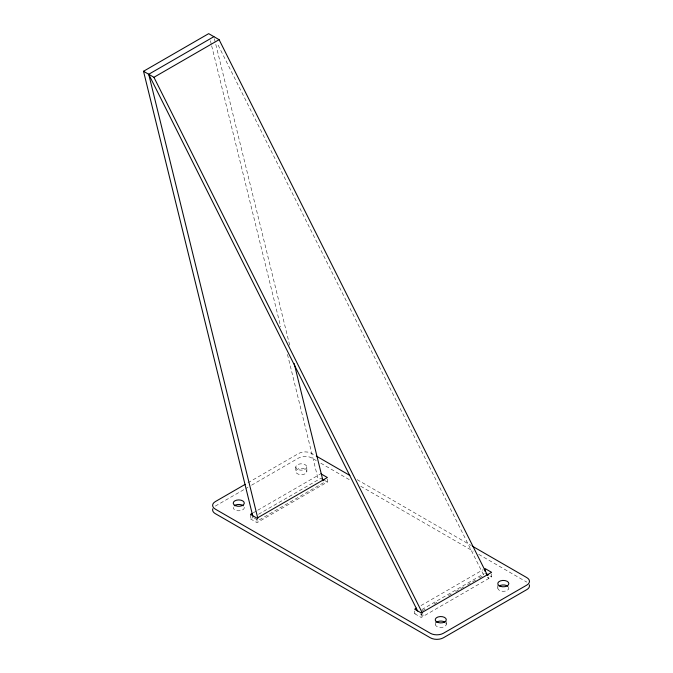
<?xml version="1.0" encoding="UTF-8"?>
<svg xmlns="http://www.w3.org/2000/svg" width="673" height="673" viewBox="0 0 673 673"><rect width="100%" height="100%" fill="white"/><g stroke="black" fill="none" stroke-linecap="round" stroke-linejoin="round"><path stroke-width="0.5" stroke-dasharray="3.37 2.52" d="M247.95 482.76L298.719 453.451A9.212 5.317 0 0 1 311.75 453.451L315.376 455.545M215.31 506.113L247.95 487.277M251.576 485.183L298.719 457.96A9.212 5.317 0 0 1 311.75 457.96L316.285 460.584M253.199 512.834L256.808 510.748M257.717 510.227L319.969 474.28M250.499 514.391L250.499 518.908L253.199 517.344M258.533 514.265L320.87 478.276M323.477 482.793L258.314 520.414L253.107 517.402M250.499 518.908L257.01 522.669L327.389 482.036L327.389 477.527M421.02 605.557L483.281 569.61M414.703 611.008L414.703 613.717L416.511 612.674M421.921 609.545L484.181 573.606M422.24 610.874L425.858 608.779M434.001 604.076L437.618 601.99M448.479 595.714L452.105 593.628M455.722 591.542L463.865 586.839M467.491 584.744L475.634 580.042M479.252 577.956L483.778 575.339L217.169 43.207M414.703 613.717L421.222 617.478L491.601 576.845L491.601 572.328M357.119 479.639L471.437 545.643M320.819 463.201L350.768 480.488M360.745 486.251L473.254 551.204M478.696 554.35L526.782 582.111M324.941 480.631L327.389 482.036M489.969 575.903L491.601 576.845M487.252 577.35L488.993 578.351L488.051 576.475M420.356 613.961L423.83 615.972L422.888 614.096M214.393 38.689L289.735 345.417M210.422 40.75L211.415 44.805M211.667 45.814L280.708 326.901M287.472 354.419L318.262 479.782M497.801 585.426L497.801 588.135M446.3 621.541L446.3 624.25M435.246 621.541L435.246 624.25M421.222 612.96L421.222 617.478M306.854 466.995A5.527 3.188 0 0 1 298.56 469.754A5.527 3.188 0 0 1 298.56 464.227A5.527 3.188 0 0 1 306.854 466.995L306.854 471.504A5.527 3.188 0 0 1 298.56 474.272A5.527 3.188 0 0 1 298.56 468.745A5.527 3.188 0 0 1 306.854 471.504M295.792 466.995L295.792 471.504M257.01 518.16L257.01 522.669M508.595 587.167A5.527 3.188 0 0 1 503.328 591.323A5.527 3.188 0 0 1 498.062 587.167M445.846 622.979A5.527 3.188 0 0 1 440.773 627.438A5.527 3.188 0 0 1 435.7 622.979M244.265 507.291A5.527 3.188 0 0 1 238.764 510.815A5.527 3.188 0 0 1 233.27 507.291"/><path stroke-width="1.01" d="M252.855 516.393L143.517 71.271L208.68 33.65L219.104 39.673L487.589 575.541M257.818 518.387L148.725 74.282L213.888 36.662M143.517 71.271L153.94 77.294L219.104 39.673M245.224 484.333L215.31 501.604A9.212 5.317 0 0 0 215.31 509.125L430.341 633.276A9.212 5.317 0 0 0 443.381 633.276L526.782 585.123A9.212 5.317 0 0 0 526.782 577.594L472.345 546.165M252.299 513.348L250.499 514.391L257.01 518.16L327.389 477.527L320.87 473.758M416.511 608.156L414.703 609.2L421.222 612.96L491.601 572.328L485.082 568.567L485.082 571.276M316.285 456.067L349.859 475.449M321.686 478.747L324.134 480.16M485.898 573.556L488.337 574.961M153.94 77.294L422.425 613.162M148.725 74.282L417.681 611.092M294.185 363.538L322.981 480.766M212.803 508.788A9.212 5.317 0 0 0 215.31 513.642L430.341 637.794A9.212 5.317 0 0 0 443.381 637.794L526.782 589.632A9.212 5.317 0 0 0 529.289 584.787M499.08 586.082A5.527 3.188 0 0 1 507.888 586.326M436.525 622.205A5.527 3.188 0 0 1 445.013 622.205M234.212 505.81A5.527 3.188 0 0 1 243.323 505.81M500.561 586.385A5.527 3.188 0 0 0 508.855 583.617A5.527 3.188 0 0 0 500.561 580.849A5.527 3.188 0 0 0 500.561 586.385M438.005 622.5A5.527 3.188 0 0 0 446.3 619.732A5.527 3.188 0 0 0 438.005 616.973A5.527 3.188 0 0 0 438.005 622.5M235.525 505.692A5.527 3.188 0 0 0 244.265 503.438A5.527 3.188 0 0 0 236.509 500.19A5.527 3.188 0 0 0 235.525 505.692"/></g></svg>
